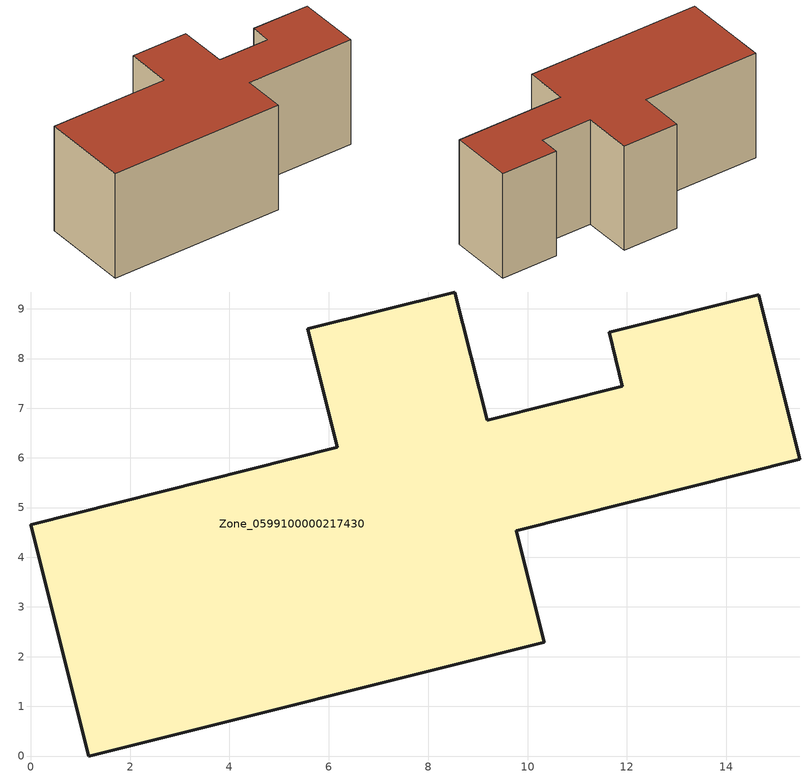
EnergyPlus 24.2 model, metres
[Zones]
Zone_0599100000217430
 floor ground (C_G): 6.17,6.21 5.58,8.6 8.54,9.34 9.19,6.76 11.91,7.44 11.64,8.53 14.65,9.28 15.48,5.97 9.77,4.53 10.34,2.29 1.17,0 0,4.66 z0
 wall outside (C_F): 1.17,0 10.34,2.29 9.77,4.53 15.48,5.97 14.65,9.28 11.64,8.53 11.91,7.44 9.19,6.76 8.54,9.34 5.58,8.6 6.17,6.21 0,4.66 1.17,0 z0:5.94
 roof outside (C_R): 6.17,6.21 0,4.66 1.17,0 10.34,2.29 9.77,4.53 15.48,5.97 14.65,9.28 11.64,8.53 11.91,7.44 9.19,6.76 8.54,9.34 5.58,8.6 z5.94
[BUILDING]
Pand.0599100000217430: North Axis=0; Terrain=City; Loads Convergence Tolerance Value=0.04; Temperature Convergence Tolerance Value=0.4; Solar Distribution=FullExterior; Maximum Number of Warmup Days=25; Minimum Number of Warmup Days=1
[Site:Location]
Rotterdam.The.Hague.AP_ZH_NLD Design_Conditions: Latitude=51.96; Longitude=4.45; Time Zone=1; Elevation=-4.5
[SITE:GROUNDTEMPERATURE:BUILDINGSURFACE]
18, 18, 18, 18, 18, 18, 18, 18, 18, 18, 18, 18
[MATERIAL] Thermal Absorptance=0.9; Solar Absorptance=0.7; Visible Absorptance=0.7
Name | Roughness | Thickness | Conductivity | Density | Specific Heat
G.TI.1965-1974 | MediumSmooth | 0.15 | 0.882353 | 540 | 1210
F.TI.1965-1974 | Rough | 0.3 | 0.697674 | 1920 | 840
R.TI.1965-1974 | MediumRough | 0.2 | 0.232558 | 1500 | 1000
[CONSTRUCTION]
C_G: G.TI.1965-1974
C_F: F.TI.1965-1974
C_R: R.TI.1965-1974
[ZONE]
Zone_0599100000217430: Type=1; Multiplier=1; Ceiling Height=Autocalculate; Volume=Autocalculate; Floor Area=autocalculate; Part of Total Floor Area=Yes
[ZONEINFILTRATION:DESIGNFLOWRATE]
Infil_Zone_0599100000217430: Zone or ZoneList or Space or SpaceList=Zone_0599100000217430; Schedule=AlwaysOn; Design Flow Rate Calculation Method=Flow/Area; Flow Rate per Floor Area=0.003; Constant Term Coefficient=1; Temperature Term Coefficient=0; Velocity Term Coefficient=0; Velocity Squared Term Coefficient=0
[HVACTEMPLATE:ZONE:IDEALLOADSAIRSYSTEM]
Zone_0599100000217430: Maximum Heating Supply Air Temperature=50; Minimum Cooling Supply Air Temperature=13; Maximum Heating Supply Air Humidity Ratio=0.0156; Minimum Cooling Supply Air Humidity Ratio=0.0077; Heating Limit=NoLimit; Cooling Limit=NoLimit; Dehumidification Control Type=ConstantSensibleHeatRatio; Cooling Sensible Heat Ratio=0.7; Dehumidification Setpoint=60; Humidification Control Type=None; Humidification Setpoint=30; Outdoor Air Method=None; Outdoor Air Flow Rate per Person=0.00944; Outdoor Air Flow Rate per Zone Floor Area=0; Outdoor Air Flow Rate per Zone=0; Demand Controlled Ventilation Type=None; Outdoor Air Economizer Type=NoEconomizer; Heat Recovery Type=None; Sensible Heat Recovery Effectiveness=0.7; Latent Heat Recovery Effectiveness=0.65
[ZONECONTROL:THERMOSTAT]
ThermostatControl_Zone_0599100000217430: Zone or ZoneList=Zone_0599100000217430; Control Type Schedule=DualSetpointControlType; Control 1=Thermostat_Zone_0599100000217430; Temperature Difference Between Cutout And Setpoint=0
[THERMOSTATSETPOINT:DUALSETPOINT]
Thermostat_Zone_0599100000217430: Heating Setpoint Temperature Schedule=HeatingSetpoint_Zone_0599100000217430; Cooling Setpoint Temperature Schedule=CoolingSetpoint_Zone_0599100000217430
[SCHEDULE:COMPACT]
HeatingSetpoint_Zone_0599100000217430: Through: 12/31, For: AllDays, Until: 24:00, 21
CoolingSetpoint_Zone_0599100000217430: Through: 12/31, For: AllDays, Until: 24:00, 24
DualSetpointControlType: Through: 12/31, For: AllDays, Until: 24:00, 4
AlwaysOn: Through: 12/31, For: AllDays, Until: 24:00, 1
